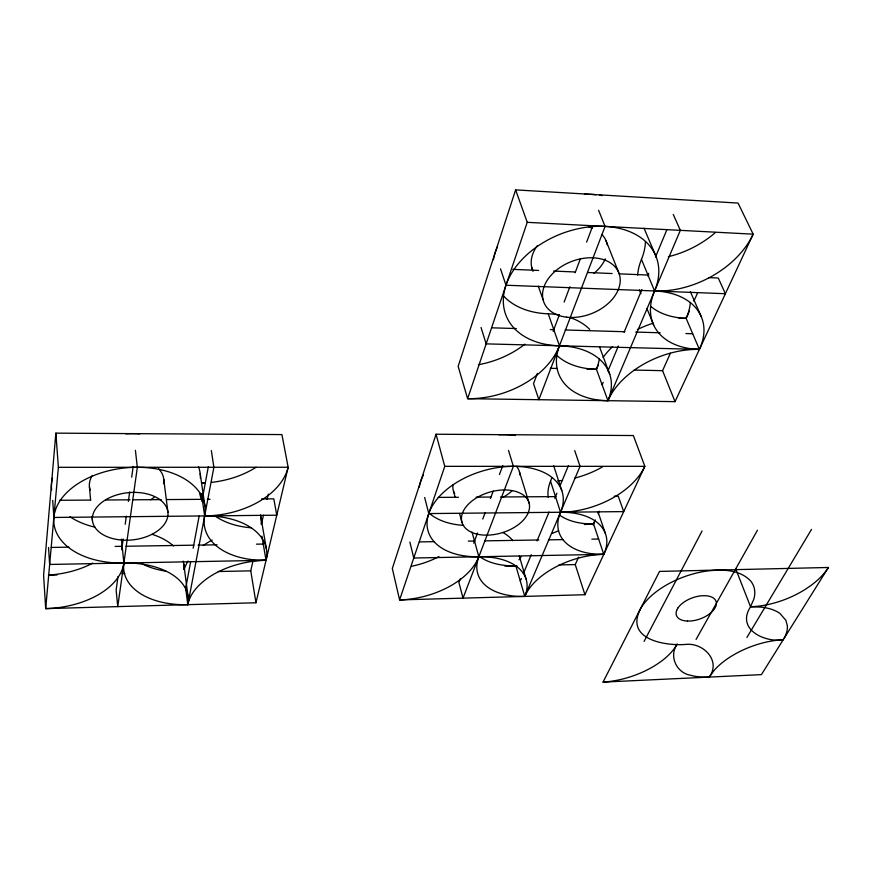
<?xml version="1.0" encoding="UTF-8"?>
<svg xmlns="http://www.w3.org/2000/svg" width="872" height="872" viewBox="0 0 872 872"><rect width="100%" height="100%" fill="white"/><g stroke="black" fill="none" stroke-linecap="round" stroke-linejoin="round"><path stroke-width="1.31" d="M55.863 433.144L43.6 575.258L45.693 608.623L255.965 602.77L288.152 467.25L281.918 434.583L55.863 433.144L58.38 467.316L45.693 608.623A75.635 45.355 -4.6 0 0 123.879 563.029A71.668 41.823 -6.7 0 1 187.818 604.667A68.648 40.177 -10 0 1 266.047 560.293L261.905 536.149M117.993 576.61L116.14 590.05L117.753 606.618L137.34 467.294L135.4 450.312M121.699 549.742L123.181 538.994M125.219 524.214L126.331 516.148M128.369 501.378L129.666 491.972M131.694 477.191L133.176 466.444M185.681 588.338L190.663 561.59M193.159 548.205L199.132 516.104M201.868 501.389L208.343 466.607M48.538 547.485L49.65 564.457L266.047 560.293A72.67 45.431 -10.3 0 1 204.658 515.93A75.995 47.448 -6.2 0 0 137.405 467.294A75.995 47.448 -6.2 0 0 54.053 515.886A75.995 47.448 -6.2 0 0 123.879 563.029A72.093 43.611 -8.3 0 0 187.818 604.667L213.891 467.272L211.329 450.552M255.965 602.77L250.755 570.844L252.869 561.579M261.338 524.541L263.464 515.276M267.094 499.405L268.304 494.108M436.044 434.234L392.313 568.5L399.594 599.914L584.938 594.715L644.844 466.324L633.355 435.542L436.044 434.234L444.753 466.346L399.594 599.914A68.899 41.093 -13.9 0 0 478.837 556.75A65.956 37.79 -14.9 0 1 524.781 596.404A64.234 35.872 -17.6 0 1 603.784 554.341L593.538 523.963A65.912 39.393 -17 0 0 594.78 520.835M515.625 189.889L458.149 366.349L467.621 398.689L675.026 401.643L753.168 234.165L738.05 203.067L515.625 189.889L527.233 222.327L467.621 398.689A78.851 54.108 -17.5 0 0 559.453 345.781A75.156 49.072 -18.4 0 1 607.947 400.695A73.39 45.944 -21.9 0 1 699.399 349.421L686.133 318.335A75.504 50.881 -22 0 0 690.352 302.486M639.776 610.291C625.606 640.364 667.08 646.337 687.365 644.288C704.293 643.536 720.959 661.303 709.23 677.086A55.655 28.493 -19.8 0 1 690.875 675.32C676.487 673.086 668.552 656.06 677.261 644.005L674.95 647.678A61.585 32.624 -17.9 0 1 661.325 661.238L656.998 664.257A63.536 33.692 -17.9 0 1 608.819 681.577L603.032 682.111L659.537 571.422L828.4 567.476L761.419 674.623L603.032 682.111M460.351 578.725L458.923 582.529L463.021 598.138L513.379 466.346L508.496 450.388M473.703 543.136L477.518 532.977M482.761 519.004L485.137 512.649M490.38 498.664L493.247 491.045M499.438 474.521L502.773 465.626M537.359 373.434L533.533 383.636L538.852 399.703L605.07 226.404L598.573 210.261M553.142 331.371L559.366 314.792M564.14 302.05L569.885 286.746M575.149 272.729L580.403 258.701M586.627 242.133L592.361 226.84M520.279 581.014L521.325 578.507M523.418 573.493L531.266 554.679M537.021 540.891L549.066 512.049M554.821 498.25L556.914 493.236M560.053 485.715L568.424 465.648M602.138 384.846L603.184 382.339M607.893 371.069L618.357 346.01M624.101 332.221L641.879 289.613M647.634 275.835L648.681 273.328M655.482 257.044L666.982 229.467M409.873 542.057L413.764 558.015L603.784 554.341A68.092 40.112 -19.2 0 1 560.543 512.245A69.858 42.488 -16.2 0 0 513.445 466.346A69.858 42.488 -16.2 0 0 429.286 512.18A69.858 42.488 -16.2 0 0 478.837 556.75A66.915 38.978 -17 0 0 524.781 596.404L580.054 466.335L574.702 450.606M481.05 327.501L486.151 343.873L699.399 349.421A78.905 51.873 -25.1 0 1 654.578 290.976A80.584 55.884 -21.4 0 0 605.146 226.415A80.584 55.884 -21.4 0 0 506.741 283.106A80.584 55.884 -21.4 0 0 559.453 345.781A76.823 50.554 -21.7 0 0 607.947 400.695L680.345 230.35L673.26 214.436M750.476 606.77L753.779 599.315A62.424 33.343 -19.6 0 0 750.28 580.556C738.791 569.002 720.893 569.22 705.84 571.193A62.839 33.528 -19.6 0 0 660.66 588.589A61.28 32.711 -19.6 0 0 639.688 610.291M584.938 594.715L575.248 564.576L578.605 557.132M593.134 524.879L595.369 519.908M598.159 513.706L599.271 511.232M675.026 401.643L662.567 370.665L670.394 353.28M686.057 318.52L689.403 311.075M693.883 301.145L697.796 292.447M676.628 610.4L678.024 607.795M644.081 641.4L702.091 530.939M696.052 639.459L757.452 530.22M746.89 637.487L811.505 529.424M828.4 567.476L825.675 571.4A62.283 33.354 -21.4 0 1 810.579 585.733L805.957 588.905A64.059 34.335 -21.4 0 1 756.645 606.356L750.879 606.759L761.245 607.141A61.193 31.359 -19.8 0 1 780.015 613.517L785.879 620.33L787.34 625.823A56.2 28.798 -19.9 0 1 784.004 638.489M709.23 677.086L714.386 670.099A59.176 29.179 -20 0 1 749.855 647.089A57.563 28.405 -20 0 1 783.176 639.808C764.319 642.762 735.924 629.094 750.552 606.77L735.576 568.5M49.017 575.139L57.138 574.964M122.124 573.58L124.838 573.525M218.262 571.531L250.755 570.844M504.79 566.092L516.976 565.83M558.996 564.925L575.248 564.576M51.252 547.442L68.921 547.158M115.126 546.428L121.927 546.319M126.004 546.254L193.955 545.174M198.031 545.109L217.063 544.804M256.477 544.172L263.268 544.063M419.378 541.904L434.311 541.665M468.264 541.12L475.055 541.011M484.56 540.858L538.874 539.986M548.379 539.844L563.312 539.605M591.837 539.147L598.617 539.038M438.191 497.4L458.498 497.269M476.101 497.149L490.99 497.051M500.474 496.986L555.976 496.615M614.193 496.223L618.259 496.201L623.72 511.613L428.784 513.575L424.653 497.487M59.47 500.288L90.666 500.081M105.588 499.983L130.015 499.82M132.729 499.798L161.211 499.612M166.639 499.569L203.263 499.329M207.34 499.296L210.054 499.275M261.6 498.937L273.808 498.849L276.762 515.199L53.879 517.456L52.691 500.343M687.43 621.093L691.267 620.951A21.015 11.216 -19.6 0 0 714.266 609.157L715.727 606.607A21.015 11.216 -19.6 0 0 705.197 595.696L701.295 595.794A21.015 11.216 -19.6 0 0 678.078 607.795M444.753 466.346L644.844 466.324A71.068 43.818 -18.7 0 1 560.543 512.245L550.537 481.224A68.768 42.892 -16.2 0 0 551.682 478.03M58.38 467.316L288.152 467.25A76.496 49.606 -8.2 0 1 204.658 515.93L201.41 493.541M550.21 368.3L556.979 368.442M586.758 369.063L596.241 369.27M634.14 370.066L662.567 370.665M491.906 327.828L516.322 328.548M550.243 329.551L554.32 329.671M565.176 329.987L624.864 331.742M635.721 332.068L660.148 332.788M685.926 333.54L692.706 333.747M512.769 269.35L538.624 270.44M553.589 271.072L575.367 271.988M587.608 272.5L612.1 273.536M618.913 273.819L648.844 275.083M708.729 277.612L718.256 278.015L725.384 293.711L505.978 285.22L500.517 268.838M527.233 222.327L753.168 234.165A82.851 57.443 -25.6 0 1 654.578 290.976L641.465 259.409A79.145 56.146 -21.6 0 0 645.443 241.533M690.395 291.717L701.262 316.678M644.059 228.257L655.929 256.248M647.046 308.786L653.706 325.147M605.986 240.661L618.695 272.489M599.435 346.642L609.779 374.404M607.947 400.695L596.426 369.27A73.891 49.421 -18.5 0 0 599.369 358.457M504.049 296.502A79.145 56.146 -21.6 0 0 548.226 313.8L559.453 345.781M531.767 267.562L533.075 271.279M538.297 286.147L543.082 299.783M597.963 511.766L605.342 533.402M553.655 465.692L561.808 490.631M519.472 471.916L529.13 503.22A34.913 21.222 -16.2 0 1 483.241 535.048A34.913 21.222 -16.2 0 1 474.096 499.427A34.913 21.222 -16.2 0 1 529.13 503.22M519.287 556.074L526.089 579.095M524.781 596.404L515.843 565.852A65.912 39.393 -17 0 1 478.695 555.889M472.014 532.029L478.837 556.75M453.44 490.969L455.162 497.291M459.631 513.728L462.04 522.59M260.772 516.409L266.341 548.684M200.189 473.605L204.985 506.588M183.752 563.879L188.003 596.328M185.518 587.118L187.818 604.667M163.74 479.197L167.936 512.387A37.976 23.708 -6.2 0 1 113.229 538.7A37.976 23.708 -6.2 0 1 109.327 497.825A37.976 23.708 -6.2 0 1 167.936 512.387M121.437 539.158L123.879 563.029M89.434 486.794L90.623 500.256M92.051 516.409L92.41 520.453M204.658 515.93A72.093 43.611 -8.3 0 1 266.047 560.293M158.628 468.798A37.343 23.871 -5.8 0 1 163.511 483.688M154.235 497.247A37.343 23.871 -5.8 0 1 150.507 499.787M90.187 490.118A37.343 23.871 -5.8 0 1 92.356 475.48M251.528 527.822A71.493 45.78 -10 0 1 215.221 516.104M201.029 498.37A71.493 45.78 -10 0 1 199.612 492.375M183.196 561.121A70.534 42.194 -6.3 0 1 183.948 569.46M152.011 534.274A70.534 42.194 -6.3 0 1 173.484 545.981M92.748 563.105A74.393 45.693 -4.2 0 1 48.407 575.062M256.128 467.228A75.21 49.911 -7.9 0 1 211.972 482.303M204.713 482.881A75.21 49.911 -7.9 0 1 202.304 482.968A70.937 43.982 -8 0 1 204.68 483.088M260.456 514.971A70.937 43.982 -8 0 1 261.197 523.68M165.778 571.16A70.937 43.982 -8 0 1 142.43 563.999M198.522 466.705A74.73 47.775 -5.8 0 1 200.397 478.292M95.092 527.222A74.73 47.775 -5.8 0 1 70.011 516.769M51.633 489.922A74.73 47.775 -5.8 0 1 52.516 477.856M125.884 433.842A74.73 47.775 -5.8 0 1 139.782 433.853M184.254 569.46A67.602 40.57 -9.7 0 1 188.069 561.034M203.296 545.501A67.602 40.57 -9.7 0 1 212.179 540.062M687.485 621.06A21.015 11.216 -19.6 0 1 676.683 610.367M560.543 512.245A66.915 38.978 -17 0 1 603.784 554.341M654.578 290.976A76.823 50.554 -21.7 0 1 699.399 349.421M605.299 258.886A39.545 28.046 -21.6 0 1 593.985 273.307M532.748 270.549A39.545 28.046 -21.6 0 1 537.359 245.621M588.6 227.003A39.545 28.046 -21.6 0 1 592.219 228.17M601.898 234.448A39.545 28.046 -21.6 0 1 607.195 244.694M650.937 306.562A77.532 52.167 -25.5 0 0 686.133 318.335A72.191 46.314 -22.1 0 0 679.005 318.4M640.898 293.69A77.532 52.167 -25.5 0 1 639.405 289.896M637.65 275.127A77.532 52.167 -25.5 0 1 641.465 259.409M557.034 355.591A75.504 50.881 -22 0 0 596.426 369.27A72.191 46.314 -22.1 0 1 598.443 364.954M603.064 357.466A72.191 46.314 -22.1 0 1 612.678 346.555M637.334 329.583A72.191 46.314 -22.1 0 1 653.008 323.24M493.389 259.747A79.145 56.146 -21.6 0 1 497.552 246.602M584.458 194.303A79.145 56.146 -21.6 0 1 595.99 194.729M599.685 195.197A79.145 56.146 -21.6 0 1 602.116 195.601M548.226 313.8A73.891 49.421 -18.5 0 1 559.061 314.857M570.299 317.648A73.891 49.421 -18.5 0 1 589.723 329.409M524.944 344.135A77.455 54.391 -17.5 0 1 478.401 364.714M715.073 232.835A81.336 57.661 -26 0 1 668.366 256.684M518.971 559.857A63.307 36.308 -17.7 0 1 521.031 556.87M551.922 533.566A63.307 36.308 -17.7 0 1 558.625 530.786M584.371 524.541A63.307 36.308 -17.7 0 1 593.538 523.963A67.046 40.515 -19.3 0 1 559.726 515.199M548.226 497.378A67.046 40.515 -19.3 0 1 550.537 481.224M463.533 525.369A68.768 42.892 -16.2 0 1 429.34 513.336M419.29 487.099A68.768 42.892 -16.2 0 1 423.421 475.087M498.882 434.768A68.768 42.892 -16.2 0 1 515.21 435.52M602.694 466.771A69.934 44.2 -18.8 0 1 574.822 478.063M562.582 480.407A69.934 44.2 -18.8 0 1 557.72 480.919M438.932 556.652A67.831 41.507 -13.8 0 1 411.54 566.288M502.741 532.432A64.986 38.215 -14.9 0 1 512.878 540.695M516.616 466.433A34.368 21.429 -16.2 0 1 519.897 474.957M512.213 490.653A34.368 21.429 -16.2 0 1 503.264 497.171M454.694 493.77A34.368 21.429 -16.2 0 1 452.971 484.799M566.549 317.168A40.276 27.915 -21.4 0 0 619.894 276.5A40.276 27.915 -21.4 0 0 557.677 269.186A40.276 27.915 -21.4 0 0 566.549 317.168"/></g></svg>
